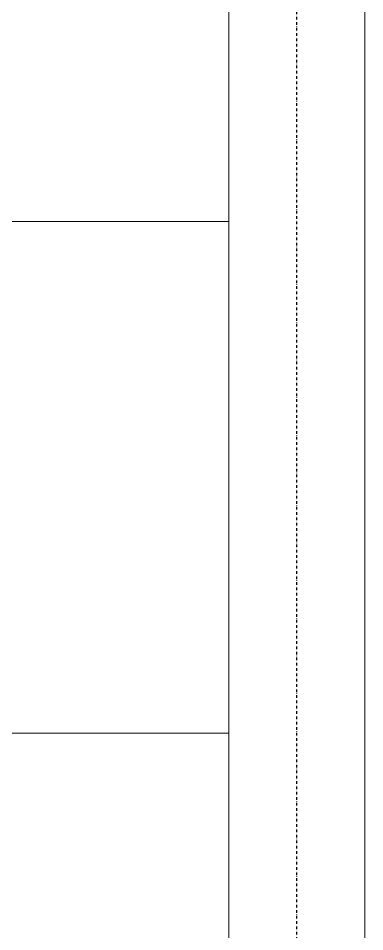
# Model space of a CAD drawing. Header units: millimetres. Extents: x 180139 to 245212, y -4005 to 9345.
# Drawn here: x 183363 to 184141, y 103 to 2157 of the extents above; entities that cross this region are included whole.
import ezdxf

# ---------------------------------------------------------------- set-up
doc = ezdxf.new("R2010")
doc.units = ezdxf.units.MM
doc.linetypes.add('1_Čerchovaná 6_0mm', pattern=[12, 6, -3, 0, -3])
doc.layers.add('A-WALL', color=7, linetype='Continuous', lineweight=9)
doc.layers.add('S-COLS', color=7, linetype='Continuous', lineweight=9)
doc.layers.add('S-GRID-1', color=9, linetype='1_Čerchovaná 6_0mm', lineweight=25, true_color=0x808080)

# ---------------------------------------------------------------- blocks, each defined once
blk = doc.blocks.new('M_S profily_ sloup - 374564-A')
at = {"layer": 'S-COLS'}
for p, q in [((183835.7, -450), (183835.7, 2750)), ((184140.7, -738), (184140.7, 2750))]:
    blk.add_line(p, q, dxfattribs=at)

msp = doc.modelspace()

# ---------------------------------------------------------------- linework, layer by layer
at = {"layer": 'A-WALL'}
for p, q in [((181415.7, 1700), (183835.7, 1700)), ((181518.7, 550), (183835.7, 550))]:
    msp.add_line(p, q, dxfattribs=at)
at = {"layer": 'S-GRID-1'}
msp.add_line((183988.2, -4004.8), (183988.2, 8144.9), dxfattribs=at)

# ---------------------------------------------------------------- block references
at = {"layer": 'S-COLS'}
msp.add_blockref('M_S profily_ sloup - 374564-A', (0, 0), dxfattribs=at)

doc.saveas('drawing.dxf')
